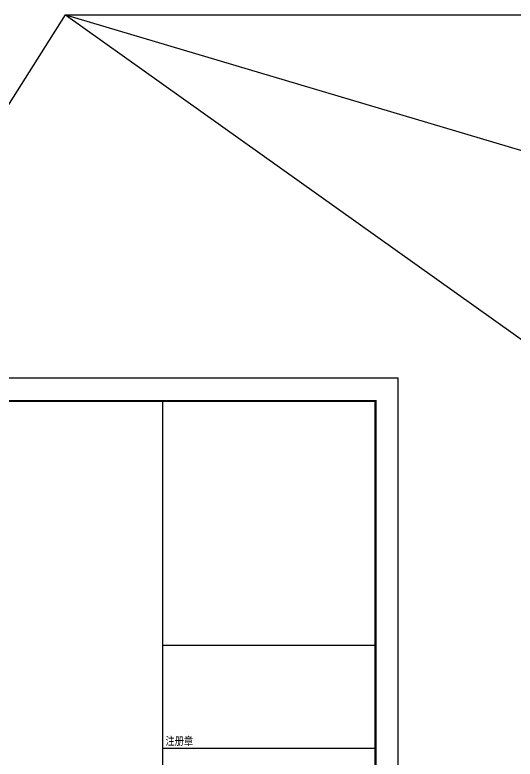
# Model space of a CAD drawing. Extents: x -1041549 to 749950, y -354245 to 17554.
# Drawn here: x -742451 to -720594, y -116381 to -83828 of the extents above; entities that cross this region are included whole.
import ezdxf

# ---------------------------------------------------------------- set-up
doc = ezdxf.new("R2010")
doc.units = 0
doc.header["$LTSCALE"] = 1000
doc.header["$MEASUREMENT"] = 0
for name, color, linetype in [('14', 1, 'Continuous'), ('PUB_TEXT', 7, 'Continuous'), ('PUB_TITLE', 4, 'Continuous')]:
    doc.layers.add(name, color=color, linetype=linetype)
doc.styles.add('宋体', font='')
doc.styles.get('宋体').set_extended_font_data('宋体')

# ---------------------------------------------------------------- blocks, each defined once
blk = doc.blocks.new('TUQ')
at = {"layer": '14'}
for p, q in [((-9300, 40000), (-9300, 0)), ((-9300, 40000), (0, 40000)), ((-9300, 29320), (0, 29320)), ((-9300, 24820), (0, 24820))]:
    blk.add_line(p, q, dxfattribs=at)
at = {"layer": '14', "style": '宋体', "width": 0.82}
blk.add_text('注册章', height=350, dxfattribs=at).set_placement((-9173, 24949))

msp = doc.modelspace()

# ---------------------------------------------------------------- linework, layer by layer
at = {"layer": 'PUB_TEXT', "color": 2}
for p, q in [((-759897.5, -114885.7), (-740242.4, -83828.1)), ((-740242.4, -83828.1), (-703237.5, -83828.1)), ((-740242.4, -83828.1), (-695350.9, -115827.4)), ((-740242.4, -83828.1), (-631144.4, -116288.7))]:
    msp.add_line(p, q, dxfattribs=at)
at = {"layer": 'PUB_TITLE'}
msp.add_lwpolyline([(-785097.2, -141716.3), (-725697.2, -141716.3), (-725697.2, -99716.3), (-785097.2, -99716.3)], close=True, dxfattribs=at)
at = {"layer": 'PUB_TITLE', "const_width": 100}
msp.add_lwpolyline([(-782597.2, -140716.3), (-726697.2, -140716.3), (-726697.2, -100716.3), (-782597.2, -100716.3)], close=True, dxfattribs=at)

# ---------------------------------------------------------------- block references
at = {"layer": '14'}
msp.add_blockref('TUQ', (-726697.2, -140716.3), dxfattribs=at)

doc.saveas('drawing.dxf')
